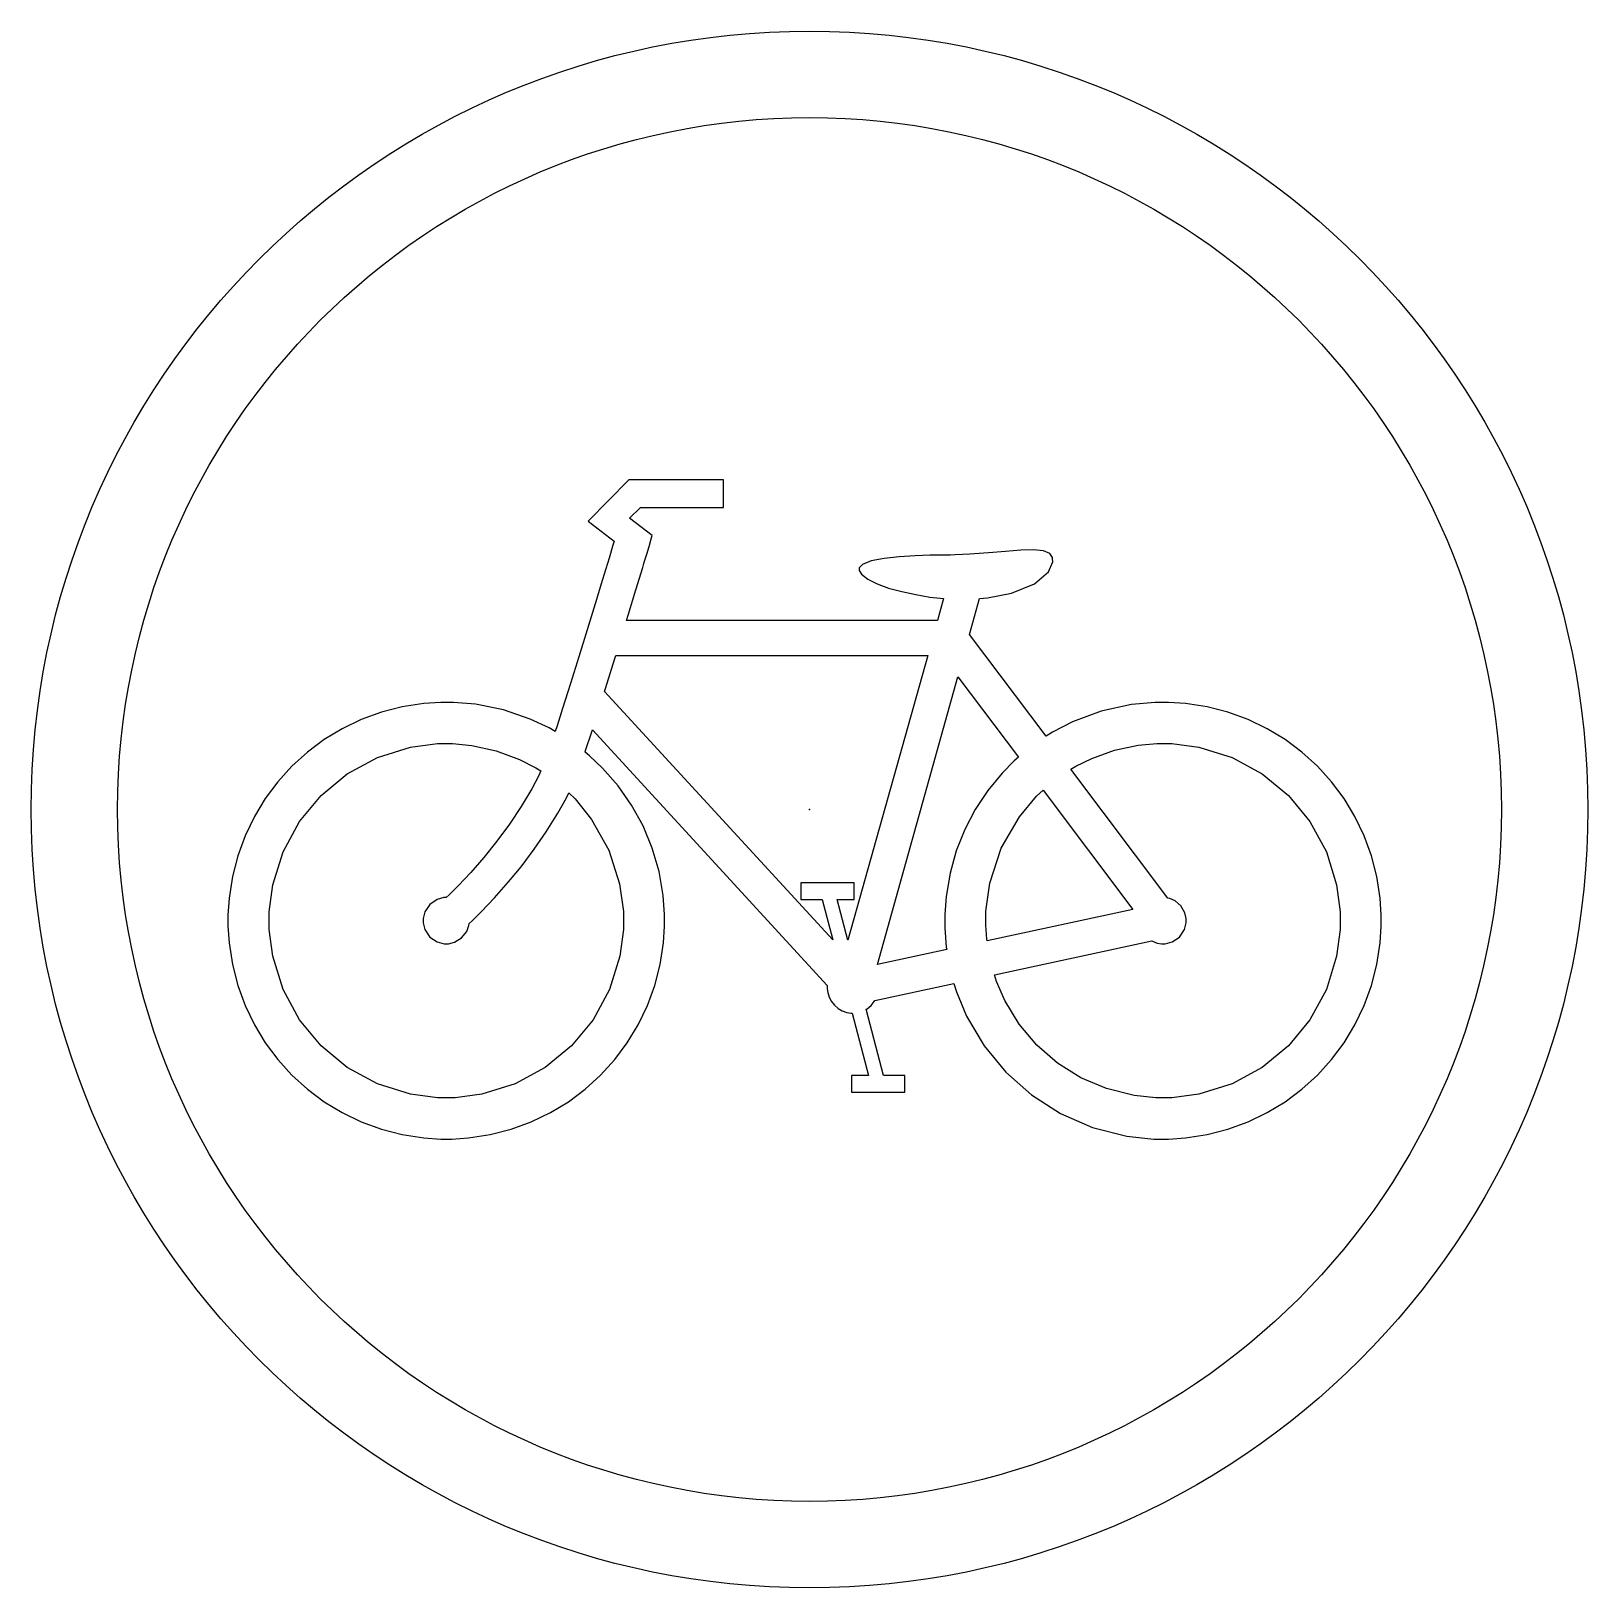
# Model space of a CAD drawing. Header units: centimetres. Extents: x -2.86 to 2.86, y -2.86 to 2.86.
import ezdxf

# ---------------------------------------------------------------- set-up
doc = ezdxf.new("R2010")
doc.units = ezdxf.units.CM
doc.header["$MEASUREMENT"] = 0
doc.layers.add('', color=7, linetype='Continuous')

msp = doc.modelspace()

# ---------------------------------------------------------------- linework, layer by layer
at = {"layer": ''}
for p, q in [((-0.6631, 1.2101), (-0.8122, 1.0588)), ((-0.3153, 1.2101), (-0.6631, 1.2101)), ((-0.3153, 1.1091), (-0.3153, 1.2101)), ((-0.6602, 1.0693), (-0.6208, 1.1091)), ((-0.6208, 1.1091), (-0.3153, 1.1091)), ((-0.8122, 1.0588), (-0.7167, 0.9857)), ((-0.5771, 1.0059), (-0.6602, 1.0693)), ((-0.7167, 0.9857), (-0.7215, 0.9699)), ((-0.589, 0.966), (-0.5821, 0.9891)), ((-0.5821, 0.9891), (-0.5783, 1.0017)), ((-0.5783, 1.0017), (-0.5771, 1.0059)), ((-0.7359, 0.9221), (-0.7596, 0.8438)), ((-0.7215, 0.9699), (-0.7359, 0.9221)), ((-0.6054, 0.9114), (-0.5977, 0.937)), ((-0.5977, 0.937), (-0.589, 0.966)), ((0.2738, 0.9217), (0.2268, 0.9126)), ((0.3294, 0.9276), (0.2738, 0.9217)), ((0.3876, 0.9312), (0.3294, 0.9276)), ((0.4423, 0.9331), (0.3876, 0.9312)), ((0.4875, 0.9339), (0.4423, 0.9331)), ((0.5098, 0.9341), (0.4875, 0.9339)), ((0.5172, 0.9342), (0.5098, 0.9341)), ((0.5351, 0.9344), (0.5172, 0.9342)), ((0.5888, 0.9369), (0.5351, 0.9344)), ((0.6569, 0.942), (0.5888, 0.9369)), ((0.7197, 0.9476), (0.6569, 0.942)), ((0.7754, 0.952), (0.7197, 0.9476)), ((0.8223, 0.9533), (0.7754, 0.952)), ((0.8587, 0.9497), (0.8223, 0.9533)), ((0.8827, 0.9395), (0.8587, 0.9497)), ((0.8922, 0.9257), (0.8827, 0.9395)), ((0.8926, 0.9208), (0.8922, 0.9257)), ((0.8936, 0.9092), (0.8926, 0.9208)), ((-0.6373, 0.8066), (-0.6124, 0.8887)), ((-0.6124, 0.8887), (-0.608, 0.9029)), ((-0.608, 0.9029), (-0.6054, 0.9114)), ((0.1944, 0.8998), (0.1826, 0.8869)), ((0.1826, 0.8869), (0.1828, 0.8827)), ((0.1828, 0.8827), (0.1829, 0.8778)), ((0.1829, 0.8778), (0.1914, 0.8634)), ((0.1914, 0.8634), (0.214, 0.8451)), ((0.2268, 0.9126), (0.1944, 0.8998)), ((0.8266, 0.829), (0.8778, 0.8728)), ((0.8778, 0.8728), (0.8936, 0.9092)), ((-0.7596, 0.8438), (-0.7867, 0.7548)), ((-0.6658, 0.7132), (-0.6373, 0.8066)), ((0.214, 0.8451), (0.2479, 0.8283)), ((0.2479, 0.8283), (0.2905, 0.8131)), ((0.2905, 0.8131), (0.3389, 0.7998)), ((0.7413, 0.7944), (0.8266, 0.829)), ((-0.7867, 0.7548), (-0.8161, 0.6591)), ((0.3389, 0.7998), (0.3904, 0.7887)), ((0.3904, 0.7887), (0.4423, 0.7801)), ((0.4423, 0.7801), (0.4795, 0.7753)), ((0.4919, 0.7741), (0.4693, 0.6934)), ((0.4795, 0.7753), (0.4919, 0.7741)), ((0.5878, 0.6423), (0.6242, 0.7741)), ((0.6242, 0.7741), (0.6537, 0.7766)), ((0.6537, 0.7766), (0.7413, 0.7944)), ((-0.6718, 0.6934), (-0.6658, 0.7132)), ((0.4693, 0.6934), (-0.6718, 0.6934)), ((-0.8161, 0.6591), (-0.8466, 0.5604)), ((0.8688, 0.2689), (0.5878, 0.6423)), ((-0.8466, 0.5604), (-0.877, 0.4628)), ((-0.7493, 0.4439), (-0.7147, 0.5547)), ((-0.7147, 0.5547), (-0.7113, 0.5659)), ((-0.7113, 0.5659), (0.4341, 0.5659)), ((0.4341, 0.5659), (0.1411, -0.48)), ((-0.877, 0.4628), (-0.9063, 0.3702)), ((0.2492, -0.5687), (0.5442, 0.4873)), ((0.5442, 0.4873), (0.7668, 0.1918)), ((-0.7527, 0.4331), (-0.7493, 0.4439)), ((0.0854, -0.4789), (-0.7527, 0.4331)), ((-1.5717, 0.3573), (-1.6454, 0.3303)), ((-1.4949, 0.377), (-1.5717, 0.3573)), ((-1.4154, 0.3891), (-1.4949, 0.377)), ((-1.3539, 0.3933), (-1.4154, 0.3891)), ((-1.3334, 0.3933), (-1.3539, 0.3933)), ((-1.3066, 0.3933), (-1.3334, 0.3933)), ((-1.226, 0.3862), (-1.3066, 0.3933)), ((-1.1229, 0.3654), (-1.226, 0.3862)), ((-1.0251, 0.3318), (-1.1229, 0.3654)), ((-0.9063, 0.3702), (-0.9265, 0.3074)), ((1.0709, 0.3607), (0.9661, 0.3216)), ((1.1818, 0.385), (1.0709, 0.3607)), ((1.2689, 0.3933), (1.1818, 0.385)), ((1.298, 0.3933), (1.2689, 0.3933)), ((1.3185, 0.3933), (1.298, 0.3933)), ((1.3799, 0.3891), (1.3185, 0.3933)), ((1.4595, 0.377), (1.3799, 0.3891)), ((1.5363, 0.3573), (1.4595, 0.377)), ((1.6099, 0.3303), (1.5363, 0.3573)), ((-1.7154, 0.2966), (-1.7815, 0.2564)), ((-1.6454, 0.3303), (-1.7154, 0.2966)), ((-0.9554, 0.2992), (-1.0251, 0.3318)), ((-0.9333, 0.2865), (-0.9554, 0.2992)), ((-0.9265, 0.3074), (-0.9333, 0.2865)), ((-0.7994, 0.2853), (-0.797, 0.2927)), ((-0.797, 0.2927), (0.0652, -0.6457)), ((0.9661, 0.3216), (0.8921, 0.2837)), ((1.68, 0.2966), (1.6099, 0.3303)), ((1.746, 0.2564), (1.68, 0.2966)), ((-1.7815, 0.2564), (-1.8432, 0.2103)), ((-1.5865, 0.1911), (-1.4645, 0.229)), ((-1.4645, 0.229), (-1.3662, 0.2422)), ((-1.3662, 0.2422), (-1.3334, 0.2422)), ((-1.3334, 0.2422), (-1.31, 0.2422)), ((-1.31, 0.2422), (-1.2395, 0.2354)), ((-1.2395, 0.2354), (-1.1497, 0.2158)), ((-0.8218, 0.2169), (-0.7994, 0.2853)), ((0.8921, 0.2837), (0.8688, 0.2689)), ((1.1194, 0.2174), (1.2067, 0.2358)), ((1.2067, 0.2358), (1.2752, 0.2422)), ((1.2752, 0.2422), (1.298, 0.2422)), ((1.298, 0.2422), (1.3307, 0.2422)), ((1.3307, 0.2422), (1.429, 0.229)), ((1.429, 0.229), (1.5511, 0.1911)), ((1.8077, 0.2103), (1.746, 0.2564)), ((-1.8432, 0.2103), (-1.9001, 0.1585)), ((-1.697, 0.1312), (-1.5865, 0.1911)), ((-1.1497, 0.2158), (-1.065, 0.1841)), ((-1.065, 0.1841), (-1.0051, 0.1535)), ((-0.8238, 0.2107), (-0.8218, 0.2169)), ((-0.8071, 0.1969), (-0.8238, 0.2107)), ((-0.76, 0.1521), (-0.8071, 0.1969)), ((0.7513, 0.1781), (0.7076, 0.1337)), ((0.7668, 0.1918), (0.7513, 0.1781)), ((0.9783, 0.1587), (1.0368, 0.1876)), ((1.0368, 0.1876), (1.1194, 0.2174)), ((1.5511, 0.1911), (1.6617, 0.1312)), ((1.8646, 0.1585), (1.8077, 0.2103)), ((-1.9001, 0.1585), (-1.9518, 0.1017)), ((-1.7932, 0.0518), (-1.697, 0.1312)), ((-0.9939, 0.1249), (-1.0194, 0.0761)), ((-1.0051, 0.1535), (-0.9862, 0.1415)), ((-0.9862, 0.1415), (-0.9939, 0.1249)), ((-0.703, 0.0869), (-0.76, 0.1521)), ((0.7076, 0.1337), (0.6547, 0.0698)), ((0.9598, 0.1475), (0.9783, 0.1587)), ((1.3157, -0.325), (0.9598, 0.1475)), ((1.6617, 0.1312), (1.7579, 0.0518)), ((1.9163, 0.1017), (1.8646, 0.1585)), ((-1.9518, 0.1017), (-1.9979, 0.04)), ((-1.0194, 0.0761), (-1.0584, 0.0106)), ((-0.8927, 0.0423), (-0.8833, 0.0612)), ((-0.8833, 0.0612), (-0.8604, 0.039)), ((-0.6531, 0.0159), (-0.703, 0.0869)), ((0.6547, 0.0698), (0.6086, 0.0005)), ((0.8337, 0.0486), (0.8578, 0.0707)), ((0.8578, 0.0707), (1.187, -0.367)), ((1.9624, 0.04), (1.9163, 0.1017)), ((-1.9979, 0.04), (-2.0381, -0.0261)), ((-1.8726, -0.0444), (-1.7932, 0.0518)), ((-1.0584, 0.0106), (-1.1017, -0.054)), ((-0.9233, -0.0129), (-0.8927, 0.0423)), ((-0.8604, 0.039), (-0.8, -0.0363)), ((-0.611, -0.0605), (-0.6531, 0.0159)), ((0.6086, 0.0005), (0.5697, -0.0736)), ((0.7705, -0.0275), (0.8337, 0.0486)), ((1.7579, 0.0518), (1.8374, -0.0444)), ((2.0025, -0.0261), (1.9624, 0.04)), ((-2.0381, -0.0261), (-2.0718, -0.0961)), ((-1.9325, -0.1549), (-1.8726, -0.0444)), ((-1.1017, -0.054), (-1.148, -0.1164)), ((-0.9665, -0.0825), (-0.9233, -0.0129)), ((-0.8, -0.0363), (-0.7369, -0.1487)), ((0.7042, -0.1422), (0.7705, -0.0275)), ((1.8374, -0.0444), (1.8974, -0.1549)), ((2.0362, -0.0961), (2.0025, -0.0261)), ((-2.0718, -0.0961), (-2.0988, -0.1698)), ((-1.0102, -0.1457), (-0.9665, -0.0825)), ((-0.5772, -0.1417), (-0.611, -0.0605)), ((0.5697, -0.0736), (0.5386, -0.152)), ((2.0631, -0.1698), (2.0362, -0.0961)), ((-2.0988, -0.1698), (-2.1186, -0.2465)), ((-1.9704, -0.2769), (-1.9325, -0.1549)), ((-1.148, -0.1164), (-1.1957, -0.1757)), ((-1.0411, -0.1873), (-1.0102, -0.1457)), ((-0.7369, -0.1487), (-0.697, -0.2735)), ((-0.5524, -0.2271), (-0.5772, -0.1417)), ((0.5386, -0.152), (0.5158, -0.2342)), ((0.6621, -0.2701), (0.7042, -0.1422)), ((1.8974, -0.1549), (1.9353, -0.2769)), ((2.0828, -0.2465), (2.0631, -0.1698)), ((-1.1957, -0.1757), (-1.2436, -0.2307)), ((-1.1048, -0.266), (-1.0646, -0.2175)), ((-1.0646, -0.2175), (-1.0517, -0.201)), ((-1.0517, -0.201), (-1.0411, -0.1873)), ((-0.5371, -0.316), (-0.5524, -0.2271)), ((-2.1186, -0.2465), (-2.1307, -0.3261)), ((-1.9836, -0.3752), (-1.9704, -0.2769)), ((-1.2902, -0.2802), (-1.3229, -0.3128)), ((-1.2436, -0.2307), (-1.2902, -0.2802)), ((-1.1565, -0.3246), (-1.1048, -0.266)), ((-0.697, -0.2735), (-0.6831, -0.3744)), ((-0.0314, -0.2697), (-0.0314, -0.3301)), ((0.1634, -0.2697), (-0.0314, -0.2697)), ((0.1634, -0.3301), (0.1634, -0.2697)), ((0.5158, -0.2342), (0.5017, -0.3197)), ((0.6474, -0.3735), (0.6621, -0.2701)), ((1.9353, -0.2769), (1.9486, -0.3752)), ((2.095, -0.3261), (2.0828, -0.2465)), ((-2.1307, -0.3261), (-2.1348, -0.3875)), ((-1.3669, -0.3301), (-1.3936, -0.3482)), ((-1.3423, -0.3233), (-1.3669, -0.3301)), ((-1.3341, -0.3233), (-1.3423, -0.3233)), ((-1.3229, -0.3128), (-1.3341, -0.3233)), ((-1.2052, -0.3758), (-1.1565, -0.3246)), ((-0.5319, -0.385), (-0.5371, -0.316)), ((-0.0314, -0.3301), (0.0462, -0.3301)), ((0.0462, -0.3301), (0.0854, -0.4789)), ((0.1016, -0.3301), (0.1634, -0.3301)), ((0.1411, -0.48), (0.1016, -0.3301)), ((0.5017, -0.3197), (0.4969, -0.3859)), ((1.3226, -0.3265), (1.3157, -0.325)), ((1.3421, -0.3356), (1.3226, -0.3265)), ((1.3634, -0.3542), (1.3421, -0.3356)), ((2.0991, -0.3875), (2.095, -0.3261)), ((-2.1348, -0.3875), (-2.1348, -0.408)), ((-1.9836, -0.408), (-1.9836, -0.3752)), ((-1.4117, -0.3751), (-1.4183, -0.3997)), ((-1.4183, -0.3997), (-1.4183, -0.408)), ((-1.3936, -0.3482), (-1.4117, -0.3751)), ((-1.2381, -0.4082), (-1.2052, -0.3758)), ((-0.6831, -0.3744), (-0.6831, -0.408)), ((-0.5319, -0.408), (-0.5319, -0.385)), ((0.4969, -0.3859), (0.4969, -0.408)), ((0.6474, -0.408), (0.6474, -0.3735)), ((1.187, -0.367), (0.6518, -0.4821)), ((1.3776, -0.379), (1.3634, -0.3542)), ((1.3828, -0.4007), (1.3776, -0.379)), ((1.9486, -0.3752), (1.9486, -0.408)), ((2.0991, -0.408), (2.0991, -0.3875)), ((-2.1348, -0.408), (-2.1348, -0.4285)), ((-2.1348, -0.4285), (-2.1307, -0.49)), ((-1.9836, -0.4407), (-1.9836, -0.408)), ((-1.9704, -0.539), (-1.9836, -0.4407)), ((-1.4183, -0.408), (-1.4183, -0.4163)), ((-1.4183, -0.4163), (-1.4116, -0.4411)), ((-1.4116, -0.4411), (-1.3934, -0.4682)), ((-1.277, -0.4715), (-1.2585, -0.4479)), ((-1.2585, -0.4479), (-1.2502, -0.4262)), ((-1.2502, -0.4262), (-1.2493, -0.4187)), ((-1.2493, -0.4187), (-1.2381, -0.4082)), ((-0.6831, -0.4407), (-0.6964, -0.539)), ((-0.6831, -0.408), (-0.6831, -0.4407)), ((-0.536, -0.49), (-0.5319, -0.4285)), ((-0.5319, -0.4285), (-0.5319, -0.408)), ((0.4969, -0.408), (0.4969, -0.4344)), ((0.4969, -0.4344), (0.5023, -0.5052)), ((0.6474, -0.425), (0.6474, -0.408)), ((0.6511, -0.476), (0.6474, -0.425)), ((1.358, -0.4682), (1.3762, -0.4411)), ((1.3762, -0.4411), (1.3828, -0.4163)), ((1.3828, -0.408), (1.3828, -0.4007)), ((1.3828, -0.4163), (1.3828, -0.408)), ((1.9486, -0.4407), (1.9353, -0.539)), ((1.9486, -0.408), (1.9486, -0.4407)), ((2.095, -0.49), (2.0991, -0.4285)), ((2.0991, -0.4285), (2.0991, -0.408)), ((-2.1307, -0.49), (-2.1186, -0.5696)), ((-1.3934, -0.4682), (-1.3664, -0.4864)), ((-1.3664, -0.4864), (-1.3417, -0.4931)), ((-1.3417, -0.4931), (-1.3334, -0.4931)), ((-1.3334, -0.4931), (-1.3258, -0.4931)), ((-1.3258, -0.4931), (-1.3027, -0.4873)), ((-1.3027, -0.4873), (-1.277, -0.4715)), ((-0.5482, -0.5696), (-0.536, -0.49)), ((0.5036, -0.5137), (0.2492, -0.5687)), ((0.5023, -0.5052), (0.5036, -0.5137)), ((0.6518, -0.4821), (0.6511, -0.476)), ((0.6788, -0.6067), (1.2565, -0.4821)), ((1.2565, -0.4821), (1.2595, -0.4839)), ((1.2595, -0.4839), (1.2761, -0.4903)), ((1.2761, -0.4903), (1.2925, -0.4931)), ((1.2925, -0.4931), (1.298, -0.4931)), ((1.298, -0.4931), (1.3062, -0.4931)), ((1.3062, -0.4931), (1.3311, -0.4864)), ((1.3311, -0.4864), (1.358, -0.4682)), ((2.0828, -0.5696), (2.095, -0.49)), ((-2.1186, -0.5696), (-2.0988, -0.6464)), ((-1.9325, -0.6611), (-1.9704, -0.539)), ((-0.6964, -0.539), (-0.7342, -0.6611)), ((-0.5679, -0.6464), (-0.5482, -0.5696)), ((1.9353, -0.539), (1.8974, -0.6611)), ((2.0631, -0.6464), (2.0828, -0.5696)), ((0.6865, -0.631), (0.6788, -0.6067)), ((-2.0988, -0.6464), (-2.0718, -0.72)), ((-1.8726, -0.7716), (-1.9325, -0.6611)), ((-0.7342, -0.6611), (-0.7942, -0.7716)), ((-0.5949, -0.72), (-0.5679, -0.6464)), ((0.0652, -0.6476), (0.065, -0.652)), ((0.065, -0.652), (0.065, -0.6535)), ((0.065, -0.6535), (0.065, -0.6581)), ((0.065, -0.6581), (0.0668, -0.672)), ((0.0652, -0.6457), (0.0652, -0.6476)), ((0.0668, -0.672), (0.0721, -0.6894)), ((0.2396, -0.7015), (0.5303, -0.639)), ((0.5303, -0.639), (0.5395, -0.6695)), ((0.5395, -0.6695), (0.5769, -0.7582)), ((0.7176, -0.7014), (0.6865, -0.631)), ((1.8974, -0.6611), (1.8374, -0.7716)), ((2.0362, -0.72), (2.0631, -0.6464)), ((-2.0718, -0.72), (-2.0381, -0.7901)), ((-0.6286, -0.7901), (-0.5949, -0.72)), ((0.0721, -0.6894), (0.0804, -0.7051)), ((0.0804, -0.7051), (0.0915, -0.7188)), ((0.0915, -0.7188), (0.105, -0.7303)), ((0.105, -0.7303), (0.1205, -0.7391)), ((0.1205, -0.7391), (0.1376, -0.7449)), ((0.208, -0.7334), (0.2113, -0.7315)), ((0.2721, -0.9769), (0.208, -0.7334)), ((0.2113, -0.7315), (0.2258, -0.7195)), ((0.2258, -0.7195), (0.2377, -0.7047)), ((0.2377, -0.7047), (0.2396, -0.7015)), ((0.7701, -0.7878), (0.7176, -0.7014)), ((2.0025, -0.7901), (2.0362, -0.72)), ((-2.0381, -0.7901), (-1.9979, -0.8562)), ((-1.7932, -0.8678), (-1.8726, -0.7716)), ((-0.7942, -0.7716), (-0.8736, -0.8678)), ((-0.6688, -0.8562), (-0.6286, -0.7901)), ((0.1376, -0.7449), (0.1514, -0.7472)), ((0.1514, -0.7472), (0.1561, -0.7474)), ((0.1561, -0.7474), (0.2165, -0.9769)), ((0.5769, -0.7582), (0.6411, -0.8673)), ((0.8351, -0.8648), (0.7701, -0.7878)), ((1.8374, -0.7716), (1.7579, -0.8678)), ((1.9624, -0.8562), (2.0025, -0.7901)), ((-1.9979, -0.8562), (-1.9518, -0.918)), ((-0.7149, -0.918), (-0.6688, -0.8562)), ((1.9163, -0.918), (1.9624, -0.8562)), ((-1.697, -0.9472), (-1.7932, -0.8678)), ((-0.8736, -0.8678), (-0.9698, -0.9472)), ((0.6411, -0.8673), (0.7212, -0.9645)), ((0.911, -0.9308), (0.8351, -0.8648)), ((1.7579, -0.8678), (1.6617, -0.9472)), ((-1.9518, -0.918), (-1.9001, -0.9749)), ((-1.5865, -1.0072), (-1.697, -0.9472)), ((-0.9698, -0.9472), (-1.0803, -1.0072)), ((-0.7667, -0.9749), (-0.7149, -0.918)), ((0.7212, -0.9645), (0.8154, -1.048)), ((0.9966, -0.9845), (0.911, -0.9308)), ((1.6617, -0.9472), (1.5511, -1.0072)), ((1.8646, -0.9749), (1.9163, -0.918)), ((-1.9001, -0.9749), (-1.8432, -1.0266)), ((-1.8432, -1.0266), (-1.7815, -1.0728)), ((-1.4645, -1.045), (-1.5865, -1.0072)), ((-1.0803, -1.0072), (-1.2024, -1.045)), ((-0.8853, -1.0728), (-0.8236, -1.0266)), ((-0.8236, -1.0266), (-0.7667, -0.9749)), ((0.2165, -0.9769), (0.1546, -0.9769)), ((0.1546, -0.9769), (0.1546, -1.0376)), ((0.3494, -0.9769), (0.2721, -0.9769)), ((0.3494, -1.0376), (0.3494, -0.9769)), ((1.0905, -1.0246), (0.9966, -0.9845)), ((1.1915, -1.0496), (1.0905, -1.0246)), ((1.5511, -1.0072), (1.429, -1.045)), ((1.746, -1.0728), (1.8077, -1.0266)), ((1.8077, -1.0266), (1.8646, -0.9749)), ((-1.7815, -1.0728), (-1.7154, -1.1129)), ((-1.3662, -1.0583), (-1.4645, -1.045)), ((-1.3334, -1.0583), (-1.3662, -1.0583)), ((-1.3007, -1.0583), (-1.3334, -1.0583)), ((-1.2024, -1.045), (-1.3007, -1.0583)), ((-0.9514, -1.1129), (-0.8853, -1.0728)), ((0.1546, -1.0376), (0.3494, -1.0376)), ((0.8154, -1.048), (0.922, -1.116)), ((1.2713, -1.0583), (1.1915, -1.0496)), ((1.298, -1.0583), (1.2713, -1.0583)), ((1.3307, -1.0583), (1.298, -1.0583)), ((1.429, -1.045), (1.3307, -1.0583)), ((1.68, -1.1129), (1.746, -1.0728)), ((-1.7154, -1.1129), (-1.6454, -1.1467)), ((-1.0214, -1.1467), (-0.9514, -1.1129)), ((0.922, -1.116), (1.0391, -1.1669)), ((1.6099, -1.1467), (1.68, -1.1129)), ((-1.6454, -1.1467), (-1.5717, -1.1736)), ((-1.5717, -1.1736), (-1.4949, -1.1934)), ((-1.4949, -1.1934), (-1.4154, -1.2055)), ((-1.2515, -1.2055), (-1.1719, -1.1934)), ((-1.1719, -1.1934), (-1.0951, -1.1736)), ((-1.0951, -1.1736), (-1.0214, -1.1467)), ((1.0391, -1.1669), (1.165, -1.1987)), ((1.165, -1.1987), (1.2647, -1.2097)), ((1.3799, -1.2055), (1.4595, -1.1934)), ((1.4595, -1.1934), (1.5363, -1.1736)), ((1.5363, -1.1736), (1.6099, -1.1467)), ((-1.4154, -1.2055), (-1.3539, -1.2097)), ((-1.3539, -1.2097), (-1.3334, -1.2097)), ((-1.3334, -1.2097), (-1.313, -1.2097)), ((-1.313, -1.2097), (-1.2515, -1.2055)), ((1.2647, -1.2097), (1.298, -1.2097)), ((1.298, -1.2097), (1.3185, -1.2097)), ((1.3185, -1.2097), (1.3799, -1.2055))]:
    msp.add_line(p, q, dxfattribs=at)
for radius in [2.8575, 2.54]:
    msp.add_circle((0, 0), radius, dxfattribs=at)
msp.add_point((0, 0), dxfattribs=at)

doc.saveas('drawing.dxf')
